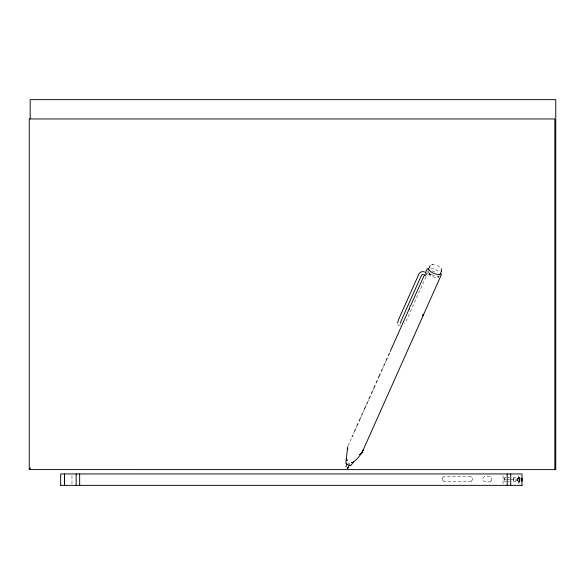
<?xml version="1.0" encoding="UTF-8"?>
<svg xmlns="http://www.w3.org/2000/svg" width="585" height="585" viewBox="0 0 585 585"><rect width="100%" height="100%" fill="white"/><g stroke="black" fill="none" stroke-linecap="round" stroke-linejoin="round"><path stroke-width="0.44" stroke-dasharray="2.92 2.19" d="M519.224 480.49L519.129 478.801M519.202 480.131L519.18 482.903L519.224 478.801M505.937 477.762C503.151 476.175 503.254 483.115 505.937 481.528M519.188 477.828L519.151 478.705L519.18 477.762L510.354 477.762M517.206 478.523L517.206 480.76L517.206 478.523L520.804 478.523M519.18 481.528L519.202 480.585L519.18 481.528L510.354 481.528M429.31 272.72L429.405 273.948A1.689 1.404 -15.8 0 0 429.821 274.336L430.889 274.709L431.781 274.321M348.024 445.872L351.702 437.638M353.537 433.522L354.649 431.035M355.76 428.542L356.506 426.889M360.206 418.589L361.318 416.103M362.802 412.783L363.914 410.297M365.391 406.984L366.502 404.491M367.987 401.178L368.726 399.518M372.799 390.392L373.91 387.906M382.802 368.002L383.541 366.342M385.018 363.029L385.764 361.369M426.048 276.581L406.612 320.105L404.337 323.615M442.83 477.55L442.582 478.011A2.859 2.859 0 0 0 442.611 480.036L442.83 480.49M427.006 274.438L428.008 273.48M442.808 477.55L443.92 476.578M471.693 480.892L472.241 480.036A2.859 2.859 0 0 0 472.241 478.011L470.903 476.578L443.898 476.578M491.078 480.892L491.627 480.036A2.859 2.859 0 0 0 491.627 478.011L491.078 477.148M471.32 481.221L471.715 480.892M490.713 481.221L491.1 480.892M431.905 274.146L430.158 274.489A1.667 1.36 -11.9 0 1 429.814 274.336L428.812 273.546L427.715 273.597M471.349 481.221L443.898 481.47M490.735 481.221L490.288 481.47C480.205 484.504 480.307 473.536 490.318 476.578L490.735 476.819M431.54 264.61L435.065 264.669M432.937 264.354L431.964 264.471M400.316 325.786L398.831 325.538L397.72 324.053M506.822 477.762L509.469 477.762M519.67 478.618L513.447 478.618L513.447 480.782L520.804 480.76M505.966 479.641L504.146 479.641L504.175 481.528M506.793 479.641L509.498 479.641M510.325 479.641L520.818 479.641M506.822 481.528L509.469 481.528M430.904 267.959L435.372 269.429L439.496 271.842M437.222 265.466L440.615 267.733M470.925 476.578L471.715 477.148M443.92 481.47L442.808 480.49M490.713 476.819L491.1 477.148M504.175 477.762L504.204 479.641M519.129 479.641L519.129 480.49M518.222 475.693L518.281 484.475M513.674 478.618L513.674 480.782M503.041 475.693L503.041 484.475M71.97 475.693L71.97 484.475M439.35 275.667A6.34 1.887 24.1 0 1 434.136 275.732A6.34 1.887 24.1 0 1 427.745 271.455M432.074 270.892A6.34 1.887 24.1 0 1 436.542 272.91M437.968 275.762A6.303 1.872 24.1 0 1 433.712 277.085A6.303 1.872 24.1 0 1 427.321 272.003M427.715 271.784A6.303 1.872 24.1 0 1 428.688 271.674M349.325 464.344A1.47 0.431 24.1 0 1 348.77 464.197M348.104 463.028A1.47 0.431 24.1 0 1 349.516 463.686A1.47 0.431 24.1 0 1 349.867 464.315M519.136 478.011L519.151 479.159L519.18 476.38L519.136 478.011M519.677 478.069L519.443 481.331L519.677 478.069"/><path stroke-width="0.88" d="M521.725 480.066L521.681 479.225M521.718 479.934L521.71 481.221L521.688 480.205M521.688 479.356L521.681 478.83M521.718 480.205L521.718 480.797L521.688 479.934M521.688 479.086L521.703 478.011L521.718 479.086M353.157 462.413L353.632 461.858L351.124 465.112L350.079 465.514L347.453 464.731L345.896 463.305L347.439 448.49M397.603 323.139L398.407 319.915L418.801 274.248C419.686 272.083 422.428 270.928 424.549 271.988M345.918 467.13L346.876 463.883M424.82 274.577L424.783 274.782A1.711 0.68 -62.5 0 0 424.79 275.279A1.675 0.695 -60.1 0 0 424.929 275.528C426.406 276.01 426.706 271.689 425.449 272.976M428.534 269.063C429.288 271.776 435.905 275.052 439.949 274.533L440.103 274.263M409.515 308.353C409.463 311.169 409.376 305.341 410.86 305.165L424.322 275.155M347.658 446.699L347.665 449.068M441.492 270.972L440.022 274.343M441.434 271.14L441.309 268.727M363.329 449.653C361.186 454.538 357.033 459.613 352.799 462.45M352.068 436.812L352.806 435.167M354.649 431.035L355.395 429.375M356.872 426.055L357.983 423.569M359.095 421.083L360.206 418.589M361.691 415.277L362.429 413.617M364.279 409.471L365.391 406.984M366.875 403.665L367.614 402.005M369.098 398.685L370.21 396.199M371.314 393.712L372.426 391.226M373.91 387.906L375.022 385.42M376.133 382.934L377.245 380.44M378.356 377.954L380.206 373.808M381.318 371.321L382.429 368.828M383.906 365.515L384.652 363.855M386.129 360.536L387.241 358.049M388.352 355.563L389.464 353.077M390.202 351.417L409.441 308.346M428.001 270.255L430.194 265.627M349.574 465.038L347.263 468.79M425.441 272.661L427.306 268.508M363.285 449.755L361.771 453.134L441.331 274.811L441.178 273.751M360.382 454.472L360.784 453.85L360.163 454.567M359.899 454.64L360.345 454.545M360.075 454.618L359.76 454.662M350.079 465.514L350.576 465.441M353.128 462.457L352.353 462.428M60.555 485.353L522.142 485.353M352.704 462.464L351.841 462.347L352.207 462.413M351.651 462.311L351.936 462.369M423.394 274.592L422.143 274.592L421.412 275.433L401.017 321.099L400.476 323.344M347.256 460.256L346.247 459.108M347.059 460.095L346.225 458.984M347.709 449.17L347.468 448.68M521.725 478.83L521.718 479.356M521.725 479.225L521.725 479.641M521.681 479.641L521.681 480.066M554.821 469.587L554.821 118.952L29.25 118.952L29.25 469.587L555.75 469.609L555.75 99.647L30.179 99.647L30.179 118.828M521.981 485.353L522.032 473.938L60.664 473.938L60.664 485.353M510.72 473.938L510.72 485.353M507.217 473.938L507.217 485.353M79.655 473.938L79.655 485.353M76.145 473.938L76.145 485.353M30.179 467.781L30.179 469.609M423.613 314.233L423.116 315.037L423.613 314.233M347.761 468.029L348.126 467.788L347.761 468.029M423.262 314.979L422.875 315.132L423.262 314.979M64.467 485.353L64.467 473.938L64.416 485.353"/></g></svg>
